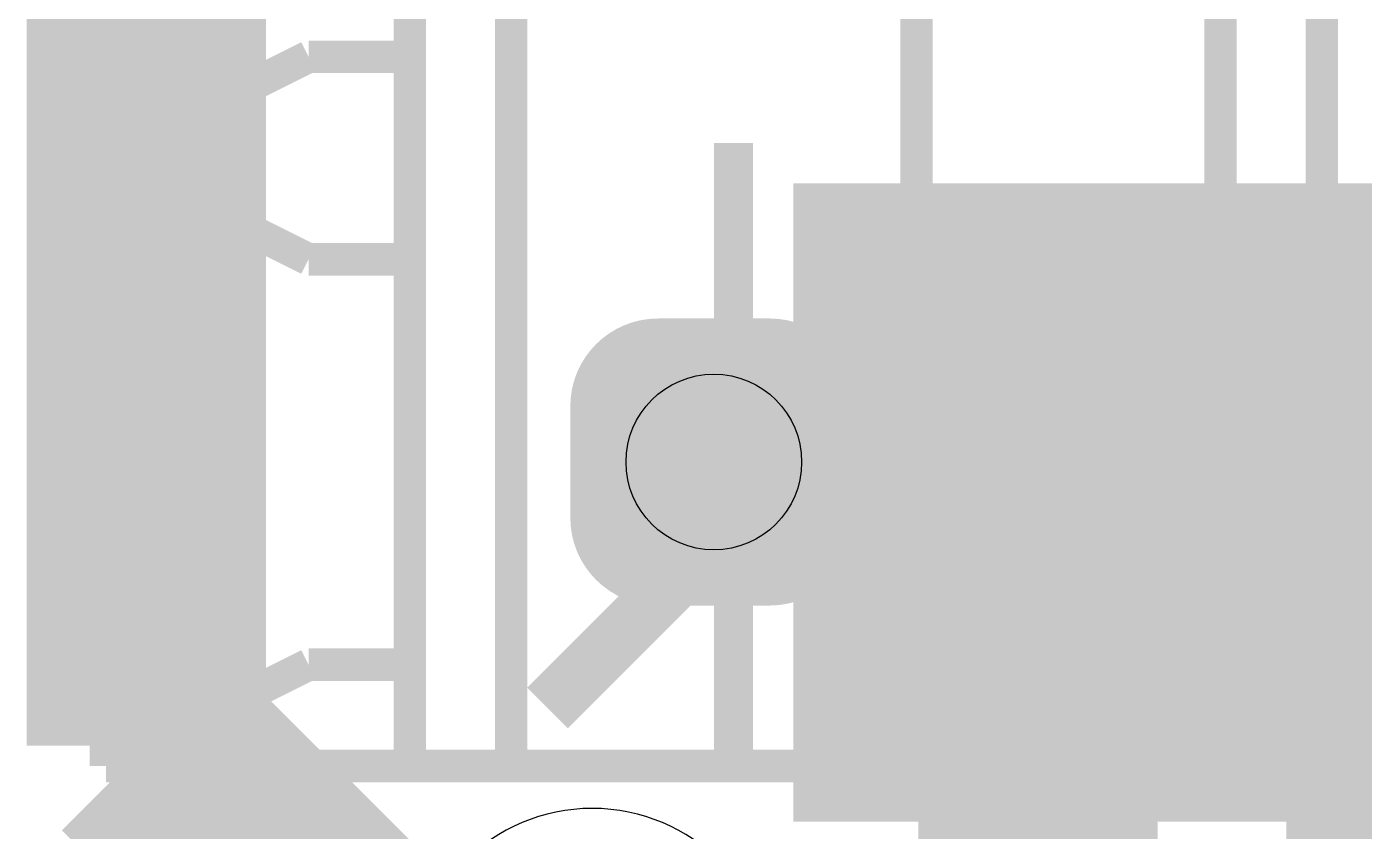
# Model space of a CAD drawing. Extents: x -3 to 268, y -4 to 76.
# Drawn here: x 74.43 to 82.82, y 43.91 to 48.96 of the extents above; entities that cross this region are included whole.
import ezdxf

# ---------------------------------------------------------------- set-up
doc = ezdxf.new("R2010")
doc.units = 0
for name, color, linetype in [('3D_INFO_TOP', 1, 'CONTINUOUS'), ('COPPER_BOTTOM', 3, 'CONTINUOUS'), ('COPPER_TOP', 1, 'CONTINUOUS'), ('DRILL', 255, 'CONTINUOUS'), ('DRILL_SYMBOLS', 255, 'CONTINUOUS'), ('SILKSCREEN_TOP', 4, 'CONTINUOUS'), ('SOLDER_MASK_BOTTOM', 212, 'CONTINUOUS'), ('SOLDER_MASK_TOP', 200, 'CONTINUOUS')]:
    doc.layers.add(name, color=color, linetype=linetype)

msp = doc.modelspace()

# ---------------------------------------------------------------- hatches: boundary and pattern name
at = {"layer": 'COPPER_BOTTOM'}
h = msp.add_hatch(color=256, dxfattribs=at)
edge = h.paths.add_edge_path()
edge.add_line((77.840459, 46.57725), (77.840459, 45.87875))
edge.add_arc((78.39075, 45.87875), 0.550291, 180, 270)
edge.add_line((78.39075, 45.328459), (79.08925, 45.328459))
edge.add_arc((79.08925, 45.87875), 0.550291, 270, 0)
edge.add_line((79.639541, 45.87875), (79.639541, 46.57725))
edge.add_arc((79.08925, 46.57725), 0.550291, 0, 90)
edge.add_line((79.08925, 47.127541), (78.39075, 47.127541))
edge.add_arc((78.39075, 46.57725), 0.550291, 90, 180)
edge = h.paths.add_edge_path()
edge.add_arc((78.74, 46.228), 0.550291, 0, 360)
at = {"layer": 'COPPER_TOP'}
h = msp.add_hatch(color=256, dxfattribs=at)
edge = h.paths.add_edge_path()
edge.add_line((77.840459, 46.57725), (77.840459, 45.87875))
edge.add_arc((78.39075, 45.87875), 0.550291, 180, 270)
edge.add_line((78.39075, 45.328459), (79.08925, 45.328459))
edge.add_arc((79.08925, 45.87875), 0.550291, 270, 0)
edge.add_line((79.639541, 45.87875), (79.639541, 46.57725))
edge.add_arc((79.08925, 46.57725), 0.550291, 0, 90)
edge.add_line((79.08925, 47.127541), (78.39075, 47.127541))
edge.add_arc((78.39075, 46.57725), 0.550291, 90, 180)
edge = h.paths.add_edge_path()
edge.add_arc((78.74, 46.228), 0.550291, 0, 360)
at = {"layer": 'DRILL'}
h = msp.add_hatch(color=255, dxfattribs=at)
edge = h.paths.add_edge_path()
edge.add_arc((78.74, 46.228), 0.550291, 0, 360)
at = {"layer": 'SOLDER_MASK_BOTTOM'}
h = msp.add_hatch(color=256, dxfattribs=at)
edge = h.paths.add_edge_path()
edge.add_line((77.840459, 46.57725), (77.840459, 45.87875))
edge.add_arc((78.39075, 45.87875), 0.550291, 180, 270)
edge.add_line((78.39075, 45.328459), (79.08925, 45.328459))
edge.add_arc((79.08925, 45.87875), 0.550291, 270, 0)
edge.add_line((79.639541, 45.87875), (79.639541, 46.57725))
edge.add_arc((79.08925, 46.57725), 0.550291, 0, 90)
edge.add_line((79.08925, 47.127541), (78.39075, 47.127541))
edge.add_arc((78.39075, 46.57725), 0.550291, 90, 180)
edge = h.paths.add_edge_path()
edge.add_arc((78.74, 46.228), 0.550291, 0, 360)
at = {"layer": 'SOLDER_MASK_TOP'}
h = msp.add_hatch(color=256, dxfattribs=at)
edge = h.paths.add_edge_path()
edge.add_line((77.840459, 46.57725), (77.840459, 45.87875))
edge.add_arc((78.39075, 45.87875), 0.550291, 180, 270)
edge.add_line((78.39075, 45.328459), (79.08925, 45.328459))
edge.add_arc((79.08925, 45.87875), 0.550291, 270, 0)
edge.add_line((79.639541, 45.87875), (79.639541, 46.57725))
edge.add_arc((79.08925, 46.57725), 0.550291, 0, 90)
edge.add_line((79.08925, 47.127541), (78.39075, 47.127541))
edge.add_arc((78.39075, 46.57725), 0.550291, 90, 180)
edge = h.paths.add_edge_path()
edge.add_arc((78.74, 46.228), 0.550291, 0, 360)

# ---------------------------------------------------------------- linework, layer by layer
at = {"layer": '3D_INFO_TOP', "color": 1, "const_width": 0.1778}
for points in [[(74.93, 55.753), (74.93, 44.323)], [(74.93, 55.753), (74.93, 44.323)], [(76.835, 44.323), (76.835, 55.753)], [(76.835, 44.323), (76.835, 55.753)], [(76.835, 55.753), (76.835, 44.323)], [(82.55, 44.323), (82.55, 55.753)], [(82.55, 55.753), (82.55, 44.323)], [(74.93, 48.133), (76.2, 48.768)], [(76.2, 48.768), (76.835, 48.768)], [(76.835, 48.768), (76.835, 47.498)], [(74.93, 48.133), (76.2, 47.498)], [(76.2, 47.498), (76.835, 47.498)], [(74.93, 44.323), (76.2, 44.958)], [(76.2, 44.958), (76.835, 44.958)], [(76.835, 44.958), (76.835, 44.323)], [(74.93, 44.323), (76.835, 44.323)], [(74.93, 44.323), (76.835, 44.323)], [(74.93, 44.323), (76.835, 44.323)], [(76.835, 44.323), (82.55, 44.323)]]:
    msp.add_lwpolyline(points, dxfattribs=at)
at = {"layer": 'COPPER_BOTTOM', "color": 3}
for points, const_width in [([(75.184, 44.45), (75.184, 51.308)], 1.5), ([(78.98508, 46.228), (78.74, 46.228)], 4), ([(79.23908, 45.974), (78.98508, 46.228)], 4), ([(84.328, 45.974), (79.23908, 45.974)], 4), ([(84.328, 22.86), (84.328, 45.974)], 4), ([(80.772, 40.132), (80.772, 45.974)], 1.5), ([(76.708, 42.926), (75.184, 44.45)], 1.5)]:
    msp.add_lwpolyline(points, dxfattribs=dict(at, const_width=const_width))
at = {"layer": 'DRILL', "color": 255}
msp.add_circle((78.74, 46.228), 0.550291, dxfattribs=at)
at = {"layer": 'DRILL_SYMBOLS', "color": 7, "const_width": 0.1}
for points in [[(78.350886, 46.617114), (79.129114, 45.838886)], [(78.350886, 45.838886), (79.129114, 46.617114)]]:
    msp.add_lwpolyline(points, dxfattribs=at)
at = {"layer": 'SILKSCREEN_TOP', "color": 4, "const_width": 0.2032}
for points in [[(74.93, 44.323), (74.93, 55.753)], [(76.835, 55.753002), (76.835, 44.323)], [(77.47, 44.323), (77.47, 55.753)], [(80.01, 44.323), (80.01, 55.753)], [(81.915, 44.323), (81.915, 55.753)], [(82.55, 55.753), (82.55, 44.323)], [(74.93, 48.133002), (76.2, 48.768)], [(76.2, 48.768), (76.835, 48.768)], [(74.93, 48.133002), (76.2, 47.498)], [(76.2, 47.498), (76.835, 47.498)], [(80.433333, 46.016332), (80.221667, 46.228)], [(80.221667, 46.228), (81.068333, 46.228)], [(74.93, 44.323), (76.2, 44.958)], [(76.2, 44.958), (76.835, 44.958)], [(82.55, 44.323), (74.93, 44.323)]]:
    msp.add_lwpolyline(points, dxfattribs=at)
at = {"layer": 'SILKSCREEN_TOP', "color": 4}
for start, end in [(90, 180), (0, 90)]:
    msp.add_arc((77.978, 42.926), 1.131, start, end, dxfattribs=at)

doc.saveas('drawing.dxf')
